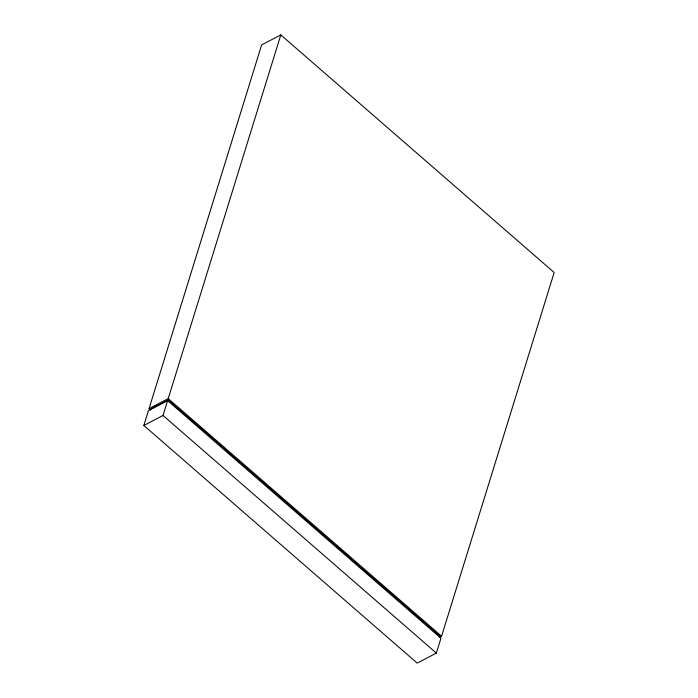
<?xml version="1.0" encoding="UTF-8"?>
<svg xmlns="http://www.w3.org/2000/svg" width="698" height="698" viewBox="0 0 698 698"><rect width="100%" height="100%" fill="white"/><g stroke="black" fill="none" stroke-linecap="round" stroke-linejoin="round"><path stroke-width="1.05" d="M143.832 425.483L148.438 410.616L167.599 400.617L440.953 638.234L436.355 653.101L417.195 663.1L143.832 425.483L163 415.476L167.599 400.617M150.689 410.058L149.049 408.627L261.645 44.899L280.805 34.9L554.168 272.517L441.572 636.253L439.653 637.248M149.049 408.627L168.218 398.628L280.805 34.9M150.96 408.958L168.201 399.954L439.661 635.93M168.218 398.628L441.572 636.253M163 415.476L436.355 653.101"/></g></svg>
